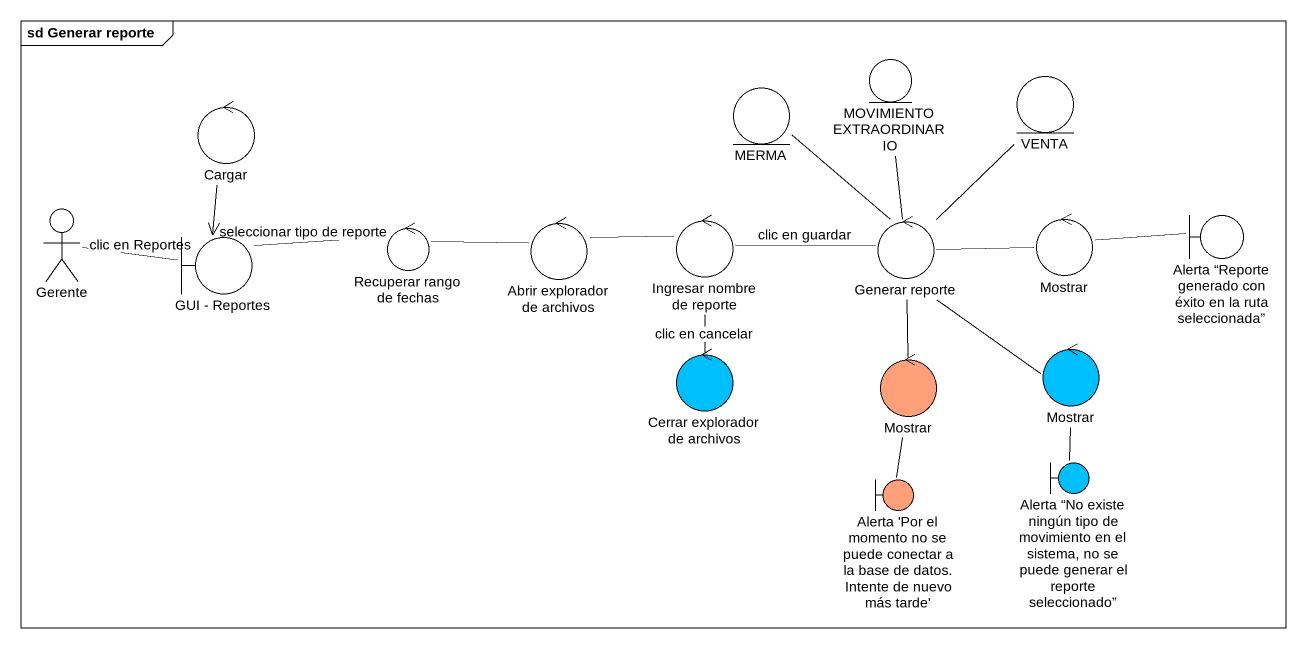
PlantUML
@startuml
mainframe sd Generar reporte
entity "MOVIMIENTO EXTRAORDINARIO" as MOVIMIENTO_EXTRAORDINARIO
control Cargar
entity MERMA
entity VENTA
actor Gerente
control "Recuperar rango de fechas" as Recuperar_rango_de_fechas
control "Abrir explorador de archivos" as Abrir_explorador_de_archivos
control "Ingresar nombre de reporte" as Ingresar_nombre_de_reporte
control "Generar reporte" as Generar_reporte
control Mostrar
boundary "Alerta “Reporte generado con éxito en la ruta seleccionada”" as Alerta_Reporte_generado_con
boundary "GUI - Reportes" as GUI_Reportes
control "Mostrar" as Mostrar_2 #00BFFF
control "Cerrar explorador de archivos" as Cerrar_explorador_de #00BFFF
control "Mostrar" as Mostrar_3 #FFA07A
boundary "Alerta “No existe ningún tipo de movimiento en el sistema, no se puede generar el reporte seleccionado”" as Alerta_No_existe_ningún #00BFFF
boundary "Alerta 'Por el momento no se puede conectar a la base de datos. Intente de nuevo más tarde'" as Alerta_Por_el_momento_no_se #FFA07A
Gerente -right- GUI_Reportes : clic en Reportes
Recuperar_rango_de_fechas -right- Abrir_explorador_de_archivos
Abrir_explorador_de_archivos -right- Ingresar_nombre_de_reporte
Ingresar_nombre_de_reporte -right- Generar_reporte : clic en guardar
Ingresar_nombre_de_reporte -- Cerrar_explorador_de : clic en cancelar
Generar_reporte -up- MOVIMIENTO_EXTRAORDINARIO
Generar_reporte -up- MERMA
Generar_reporte -up- VENTA
Generar_reporte -right- Mostrar
Generar_reporte -- Mostrar_2
Generar_reporte -- Mostrar_3
Mostrar -right- Alerta_Reporte_generado_con
GUI_Reportes <-up- Cargar
GUI_Reportes -right- Recuperar_rango_de_fechas : seleccionar tipo de reporte
Mostrar_2 -- Alerta_No_existe_ningún
Mostrar_3 -- Alerta_Por_el_momento_no_se
@enduml
